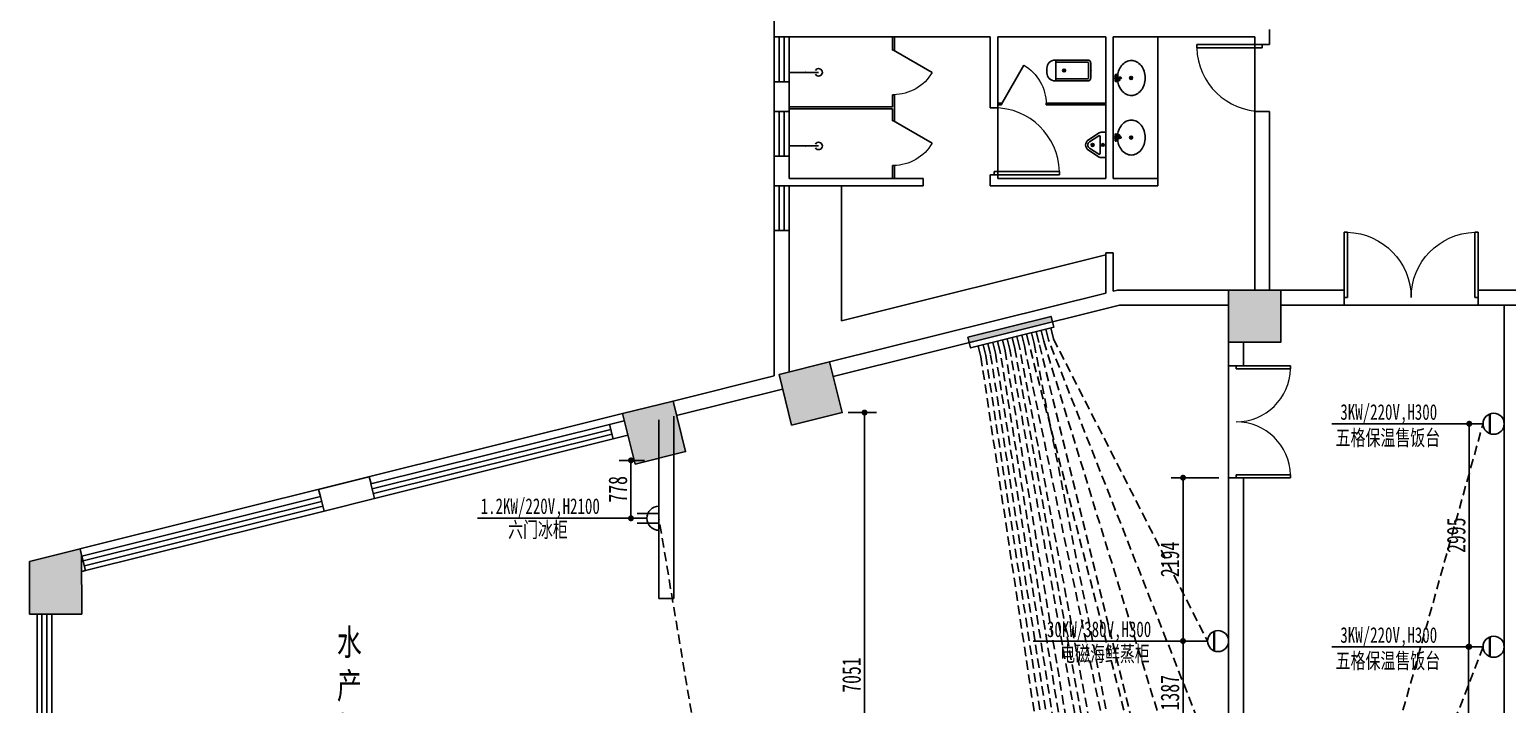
# Model space of a CAD drawing. Header units: inches. Extents: x -584 to 1446124, y -108140 to 99637.
# Drawn here: x 1323134 to 1342978, y 39516 to 48579 of the extents above; entities that cross this region are included whole.
import ezdxf

# ---------------------------------------------------------------- set-up
doc = ezdxf.new("R2010")
doc.units = ezdxf.units.IN
doc.header["$MEASUREMENT"] = 0
doc.linetypes.add('HIDDEN', pattern=[0.375, 0.25, -0.125])
for name, color, linetype in [('COLUMN', 6, 'Continuous'), ('LATRINE', 6, 'Continuous'), ('LVTRY', 6, 'Continuous'), ('PUB_HATCH', 8, 'Continuous'), ('WALL', 7, 'Continuous'), ('WINDOW', 3, 'Continuous'), ('供排水', 4, 'Continuous'), ('电位', 1, 'Continuous')]:
    doc.layers.add(name, color=color, linetype=linetype)
doc.styles.get("Standard").update_dxf_attribs({"font": '', "width": 0.7, "height": 250})
doc.styles.add('STYLE4', font='', dxfattribs={"width": 0.7, "height": 180})
doc.styles.get('Standard').set_extended_font_data('NSimSun')
doc.styles.get('STYLE4').set_extended_font_data('NSimSun')
doc.dimstyles.new('电路', dxfattribs={"dimscale": 80, "dimtxt": 2.5, "dimasz": 1, "dimexe": 2, "dimexo": 1, "dimtad": 1, "dimdec": 0, "dimtxsty": 'Standard', "dimblk": 'DOT', "dimcen": 1, "dimclrd": 6, "dimclre": 6, "dimclrt": 6, "dimadec": 0, "dimazin": 0, "dimtfac": 1, "dimtdec": 0, "dimtmove": 0, "dimatfit": 3, "dimfxl": 0, "dimarcsym": 0})

# ---------------------------------------------------------------- blocks, each defined once
blk = doc.blocks.new('$DorLib2D$00000002')
for p, q in [((-0.5, 0), (-0.5, 0.4875)), ((-0.475, 0.4875), (-0.5, 0.4875)), ((-0.475, 0), (-0.475, 0.4875)), ((0.475, 0), (0.475, 0.4875)), ((0.475, 0.4875), (0.5, 0.4875)), ((0.5, 0), (0.5, 0.4875)), ((-0.5, 0), (-0.475, 0)), ((0.5, 0), (0.475, 0))]:
    blk.add_line(p, q)
at = {"lineweight": 13}
for centre, start, end in [((-0.4875, 0), 0, 88.53072), ((0.4875, 0), 91.46928, 180)]:
    blk.add_arc(centre, 0.4875, start, end, dxfattribs=at)
blk = doc.blocks.new('_FZH')
at = {"layer": 'WALL'}
blk.add_lwpolyline([(-0.5, -0.5), (0.5, -0.5), (0.5, 0.5), (-0.5, 0.5)], close=True, dxfattribs=at)
blk.add_solid([(-0.5, -0.5), (0.5, -0.5), (-0.5, 0.5), (0.5, 0.5)], dxfattribs=at)
blk = doc.blocks.new('$lvtry$00000221')
at = {"color": 0}
for p, q in [((-124, -91, 0), (-43, -216, 0)), ((-116, -76, 0), (116, -76, 0)), ((43, -216, 0), (124, -91, 0))]:
    blk.add_line(p, q, dxfattribs=at)
at = {"color": 0, "elevation": 0}
blk.add_lwpolyline([(69, -231, -0.57735), (-69, -231), (-162, -88, -0.145378), (-170, -61), (-170, 0), (170, 0), (170, -61, -0.145378), (162, -88)], format="xyb", close=True, dxfattribs=at)
at = {"color": 0}
for centre, radius in [((0, -177, 0), 20), ((0, -38, 0), 17.7)]:
    blk.add_circle(centre, radius, dxfattribs=at)
for centre, radius, start, end in [((-116, -86, 0), 10, 90, 213.0863), ((116, -86, 0), 10, 326.9137, 90), ((0, -191, 0), 50, 210, 330)]:
    blk.add_arc(centre, radius, start, end, dxfattribs=at)
for p in [(0, -38, 0), (0, -177, 0)]:
    blk.add_point(p, dxfattribs=at)
blk = doc.blocks.new('$DorLib2D$00000001')
for p, q in [((0.45, 0.975), (0.5, 0.975)), ((0.45, 0), (0.45, 0.975)), ((0.5, 0), (0.5, 0.975)), ((0.5, 0), (0.45, 0))]:
    blk.add_line(p, q)
at = {"lineweight": 13}
blk.add_arc((0.475, 0), 0.975, 91.4693, 180, dxfattribs=at)
blk = doc.blocks.new('$lvtry$00000168')
at = {"color": 0}
blk.add_line((0, 0), (0, -395), dxfattribs=at)
blk.add_arc((0, -395), 50, 121.0332, 58.9668, dxfattribs=at)
for p in [(0, 0), (0, -223)]:
    blk.add_point(p, dxfattribs=at)
blk = doc.blocks.new('$lvtry$00000200')
at = {"color": 0}
for p, q in [((-110, -40, 0), (-110, -470, 0)), ((100, -30, 0), (-100, -30, 0)), ((110, -470, 0), (110, -40, 0))]:
    blk.add_line(p, q, dxfattribs=at)
at = {"color": 0, "elevation": 0}
blk.add_lwpolyline([(100, 0), (-100, 0, 0.414214), (-140, -40), (-140, -480, 0.414214), (-30, -590), (30, -590, 0.414214), (140, -480), (140, -40, 0.414214)], format="xyb", close=True, dxfattribs=at)
blk.add_lwpolyline([(140, -470), (-140, -470)], dxfattribs=at)
at = {"color": 0}
blk.add_circle((0, -359, 0), 20, dxfattribs=at)
for centre, start, end in [((-100, -40, 0), 90, 180), ((100, -40, 0), 0, 90)]:
    blk.add_arc(centre, 10, start, end, dxfattribs=at)
for p in [(0, 0), (0, -359, 0)]:
    blk.add_point(p, dxfattribs=at)
blk = doc.blocks.new('$TCHSYS$APDOOR2D')
blk.add_line((0.5, 0), (0, 0.866))
at = {"lineweight": 13}
blk.add_arc((0.5, 0), 1, 120, 180, dxfattribs=at)
blk = doc.blocks.new('$lvtry$00000194')
at = {"color": 0}
for p, q in [((-17, -27), (-17, -17)), ((17, -27), (17, -17))]:
    blk.add_line(p, q, dxfattribs=at)
blk.add_lwpolyline([(14, -39, -0.067374), (92, -53, -0.088152), (166, -93, -0.105269), (218, -155, -0.121685), (235, -224, -0.121685), (218, -292, -0.105269), (166, -355, -0.088152), (92, -394, -0.078966), (0, -409, -0.078966), (-92, -394, -0.088152), (-166, -355, -0.105269), (-218, -292, -0.121685), (-235, -224, -0.121685), (-218, -155, -0.105269), (-166, -93, -0.088152), (-92, -53, -0.059935), (-23, -40, -0.059935)], format="xyb", dxfattribs=at)
for centre, radius in [((0, -27), 16.7), ((0, -221), 20), ((0, -221), 15)]:
    blk.add_circle(centre, radius, dxfattribs=at)
for centre, radius, start, end in [((0, -17), 16.7, 0, 180), ((-40, -17), 10.1, 106.6096, 258.1648), ((-64, 250), 259, 274.7069, 282.3732), ((-75, -197), 173, 71.36, 79.1873), ((-29, -63), 6.77, 155.344, 308.3224), ((-171, 35), 166, 324.8411, 338.1337), ((-171, 35), 170, 324.8411, 331.3523), ((-29, -63), 3.37, 155.344, 308.3224), ((100, -178), 170, 132.3141, 138.8253), ((100, -178), 166, 125.5327, 138.8253), ((-12, -42), 10.6, 201.8924, 261.774), ((-381, -99), 372, 2.3982, 6.7627), ((0, -80), 9.9, 201.7837, 338.2163), ((64, 250), 259, 257.6268, 265.2931), ((381, -99), 372, 170.1008, 177.6018), ((75, -197), 173, 100.8127, 110.4191), ((40, -17), 10.1, 281.8352, 73.3904)]:
    blk.add_arc(centre, radius, start, end, dxfattribs=at)
for p in [(0, -27), (0, -221)]:
    blk.add_point(p, dxfattribs=at)
blk = doc.blocks.new('$TCHSYS$WIN2D')
for p, q in [((-0.5, 0.5), (0.5, 0.5)), ((-0.5, 0.5), (-0.5, -0.5)), ((0.5, 0.5), (0.5, -0.5)), ((0.5, 0.1667), (-0.5, 0.1667)), ((0.5, -0.1667), (-0.5, -0.1667)), ((-0.5, -0.5), (0.5, -0.5))]:
    blk.add_line(p, q)
blk = doc.blocks.new('A$C383973DD')
at = {"layer": '电位'}
for p, q in [((0, 0), (0, 503)), ((292, 316), (0, 316)), ((292, 187), (0, 187))]:
    blk.add_line(p, q, dxfattribs=at)
blk.add_arc((0, 252), 161, 270, 90, dxfattribs=at)
blk = doc.blocks.new('A$C7F97516A')
at = {"layer": '电位', "color": 4, "xscale": -1}
blk.add_blockref('A$C383973DD', (292, 0), dxfattribs=at)
blk = doc.blocks.new('A$C624B2101')
at = {"rotation": 180}
blk.add_blockref('A$C7F97516A', (292, 503), dxfattribs=at)
blk = doc.blocks.new('A$C76033D9E')
at = {"layer": '电位', "rotation": 180}
blk.add_blockref('A$C624B2101', (292, 503), dxfattribs=at)
blk = doc.blocks.new('A$C748C3124')
at = {"layer": '电位', "rotation": 90}
blk.add_blockref('A$C76033D9E', (503, 0), dxfattribs=at)
blk = doc.blocks.new('A$C42B0259F')
at = {"layer": '电位', "ltscale": 5, "xscale": -1, "rotation": 180}
blk.add_blockref('A$C748C3124', (0, 292), dxfattribs=at)
blk = doc.blocks.new('A$C46FF7360')
at = {"layer": '供排水', "color": 1, "rotation": 270}
blk.add_blockref('A$C42B0259F', (0, 503), dxfattribs=at)
blk = doc.blocks.new('A$C2916719F')
at = {"layer": '电位', "linetype": 'ByBlock', "rotation": 180}
blk.add_blockref('A$C46FF7360', (292, 503), dxfattribs=at)
blk = doc.blocks.new('A$C03132E9D')
at = {"layer": '电位', "linetype": 'ByBlock', "rotation": 270}
blk.add_blockref('A$C2916719F', (0, 292), dxfattribs=at)
blk = doc.blocks.new('A$C6B0667CD')
at = {"layer": '电位', "rotation": 89.99999999999999}
blk.add_blockref('A$C03132E9D', (292, 0), dxfattribs=at)
blk = doc.blocks.new('A$C1DA46B52')
at = {"layer": '电位', "xscale": -1, "rotation": 180}
blk.add_blockref('A$C6B0667CD', (0, 503), dxfattribs=at)
blk = doc.blocks.new('A$C30686D04')
at = {"layer": 'WALL', "color": 5, "rotation": 90}
blk.add_blockref('A$C1DA46B52', (503, 0), dxfattribs=at)
blk = doc.blocks.new('A$C10C2449B')
at = {"layer": 'WALL', "color": 5, "rotation": 90}
blk.add_blockref('A$C30686D04', (292, 0), dxfattribs=at)
blk = doc.blocks.new('A$C50093F6F')
at = {"layer": '电位', "rotation": 270}
blk.add_blockref('A$C10C2449B', (0, 292), dxfattribs=at)
blk = doc.blocks.new('A$C5F826928')
at = {"layer": '电位', "rotation": 270}
blk.add_blockref('A$C50093F6F', (0, 503), dxfattribs=at)
blk = doc.blocks.new('_DOT')
at = {"color": 0, "linetype": 'ByBlock'}
blk.add_line((-0.5, 0), (-1, 0), dxfattribs=at)
at = {"color": 0, "linetype": 'ByBlock', "const_width": 0.5}
blk.add_lwpolyline([(-0.25, 0, 1), (0.25, 0, 1)], format="xyb", close=True, dxfattribs=at)
blk = doc.blocks.new('*D559')
at = {"layer": 'Defpoints', "color": 0, "transparency": 16777216}
for p in [(1334046, 43436), (1334346, 36385), (1334449, 36385)]:
    blk.add_point(p, dxfattribs=at)
at = {"layer": '电位', "color": 6, "lineweight": -2, "transparency": 16777216}
for p, q in [((1334126, 43436), (1334506, 43436)), ((1334346, 43356), (1334346, 36465)), ((1334369, 36385), (1334186, 36385))]:
    blk.add_line(p, q, dxfattribs=at)
at = {"layer": '电位', "color": 6, "lineweight": -2, "transparency": 16777216, "xscale": 80, "yscale": 80, "zscale": 80}
for p, rotation in [((1334346, 43436), 90), ((1334346, 36385), 270)]:
    blk.add_blockref('_DOT', p, dxfattribs=dict(at, rotation=rotation))
at = {"layer": '电位', "color": 6, "transparency": 16777216, "insert": (1334171, 39911), "char_height": 250, "attachment_point": 5, "rotation": 90}
blk.add_mtext('7051', dxfattribs=at)
blk = doc.blocks.new('*D569')
at = {"layer": 'Defpoints', "color": 0, "transparency": 16777216}
for p in [(1331209, 42794), (1331470, 42794), (1331423, 42016)]:
    blk.add_point(p, dxfattribs=at)
at = {"layer": '电位', "color": 6, "lineweight": -2, "transparency": 16777216}
for p, q in [((1331390, 42794), (1331049, 42794)), ((1331209, 42096), (1331209, 42714)), ((1331343, 42016), (1331049, 42016))]:
    blk.add_line(p, q, dxfattribs=at)
at = {"layer": '电位', "color": 6, "lineweight": -2, "transparency": 16777216, "xscale": 80, "yscale": 80, "zscale": 80}
for p, rotation in [((1331209, 42794), 90), ((1331209, 42016), 270)]:
    blk.add_blockref('_DOT', p, dxfattribs=dict(at, rotation=rotation))
at = {"layer": '电位', "color": 6, "transparency": 16777216, "insert": (1331034, 42405), "char_height": 250, "attachment_point": 5, "rotation": 90}
blk.add_mtext('778', dxfattribs=at)
blk = doc.blocks.new('A$C3BCC7316')
at = {"layer": '电位'}
for p, q in [((104, 226), (399, 226)), ((99, 215), (404, 215)), ((0, 0), (503, 0))]:
    blk.add_line(p, q, dxfattribs=at)
blk.add_circle((252, 161), 161, dxfattribs=at)
blk = doc.blocks.new('*D570')
at = {"layer": 'Defpoints', "color": 0, "transparency": 16777216}
for p in [(1339234, 42561), (1338622, 40368), (1338950, 40368)]:
    blk.add_point(p, dxfattribs=at)
at = {"layer": '电位', "color": 6, "lineweight": -2, "transparency": 16777216}
for p, q in [((1339102, 42561), (1338462, 42561)), ((1338622, 42481), (1338622, 40448)), ((1338870, 40368), (1338462, 40368))]:
    blk.add_line(p, q, dxfattribs=at)
at = {"layer": '电位', "color": 6, "lineweight": -2, "transparency": 16777216, "xscale": 80, "yscale": 80, "zscale": 80}
for p, rotation in [((1338622, 42561), 90), ((1338622, 40368), 270)]:
    blk.add_blockref('_DOT', p, dxfattribs=dict(at, rotation=rotation))
at = {"layer": '电位', "color": 6, "transparency": 16777216, "insert": (1338447, 41464), "char_height": 250, "attachment_point": 5, "rotation": 90}
blk.add_mtext('2194', dxfattribs=at)
blk = doc.blocks.new('*D571')
at = {"layer": 'Defpoints', "color": 0, "transparency": 16777216}
for p in [(1338950, 40368), (1338622, 38980), (1338951, 38980)]:
    blk.add_point(p, dxfattribs=at)
at = {"layer": '电位', "color": 6, "lineweight": -2, "transparency": 16777216}
for p, q in [((1338870, 40368), (1338462, 40368)), ((1338622, 40288), (1338622, 39060)), ((1338871, 38980), (1338462, 38980))]:
    blk.add_line(p, q, dxfattribs=at)
at = {"layer": '电位', "color": 6, "lineweight": -2, "transparency": 16777216, "xscale": 80, "yscale": 80, "zscale": 80}
for p, rotation in [((1338622, 40368), 90), ((1338622, 38980), 270)]:
    blk.add_blockref('_DOT', p, dxfattribs=dict(at, rotation=rotation))
at = {"layer": '电位', "color": 6, "transparency": 16777216, "insert": (1338447, 39674), "char_height": 250, "attachment_point": 5, "rotation": 90}
blk.add_mtext('1387', dxfattribs=at)
blk = doc.blocks.new('*D586')
at = {"layer": 'Defpoints', "color": 0, "transparency": 16777216}
for p in [(1342455, 40291), (1342650, 40291), (1342650, 37297)]:
    blk.add_point(p, dxfattribs=at)
at = {"layer": '电位', "color": 6, "lineweight": -2, "transparency": 16777216}
for p, q in [((1342570, 40291), (1342295, 40291)), ((1342455, 37377), (1342455, 40211)), ((1342570, 37297), (1342295, 37297))]:
    blk.add_line(p, q, dxfattribs=at)
at = {"layer": '电位', "color": 6, "lineweight": -2, "transparency": 16777216, "xscale": 80, "yscale": 80, "zscale": 80}
for p, rotation in [((1342455, 40291), 90), ((1342455, 37297), 270)]:
    blk.add_blockref('_DOT', p, dxfattribs=dict(at, rotation=rotation))
at = {"layer": '电位', "color": 6, "transparency": 16777216, "insert": (1342280, 38794), "char_height": 250, "attachment_point": 5, "rotation": 90}
blk.add_mtext('2995', dxfattribs=at)
blk = doc.blocks.new('*D587')
at = {"layer": 'Defpoints', "color": 0, "transparency": 16777216}
for p in [(1342465, 43286), (1342650, 43286), (1342650, 40291)]:
    blk.add_point(p, dxfattribs=at)
at = {"layer": '电位', "color": 6, "lineweight": -2, "transparency": 16777216}
for p, q in [((1342570, 43286), (1342305, 43286)), ((1342465, 40371), (1342465, 43206)), ((1342570, 40291), (1342305, 40291))]:
    blk.add_line(p, q, dxfattribs=at)
at = {"layer": '电位', "color": 6, "lineweight": -2, "transparency": 16777216, "xscale": 80, "yscale": 80, "zscale": 80}
for p, rotation in [((1342465, 43286), 90), ((1342465, 40291), 270)]:
    blk.add_blockref('_DOT', p, dxfattribs=dict(at, rotation=rotation))
at = {"layer": '电位', "color": 6, "transparency": 16777216, "insert": (1342290, 41789), "char_height": 250, "attachment_point": 5, "rotation": 90}
blk.add_mtext('2995', dxfattribs=at)

msp = doc.modelspace()

# ---------------------------------------------------------------- hatches: boundary and pattern name
at = {"layer": 'PUB_HATCH'}
msp.add_hatch(color=256, dxfattribs=at).paths.add_polyline_path([(1323134.2, 40729.5), (1323834.2, 40729.5), (1323833.8, 41521.6), (1323814.3, 41606.5), (1323134.2, 41436.9)])
at = {"layer": '电位'}
msp.add_hatch(color=1, dxfattribs=at).paths.add_polyline_path([(1336869.2, 44655.3), (1336851.2, 44727.4), (1335732.6, 44448.5), (1335750.4, 44377.3)])

# ---------------------------------------------------------------- linework, layer by layer
msp.add_line((1323811.4, 41605.7), (1331094.5, 43421.6))
at = {"layer": 'COLUMN'}
for p, q in [((1327694.6, 42573.9), (1327015.4, 42404.6)), ((1327718.8, 42476.9), (1327694.6, 42573.9)), ((1327015.4, 42404.6), (1327039.6, 42307.5)), ((1327087.9, 42113.5), (1327767.1, 42282.8)), ((1323814.3, 41606.5), (1323134.2, 41436.9)), ((1323833.8, 41521.6), (1323814.3, 41606.5)), ((1323834.2, 40729.5), (1323833.8, 41521.6)), ((1323134.2, 41436.9), (1323134.2, 40729.5)), ((1323134.2, 40729.5), (1323834.2, 40729.5))]:
    msp.add_line(p, q, dxfattribs=at)
at = {"layer": 'LATRINE'}
for p, q in [((1334721.7, 48479.5), (1334721.7, 48304.5)), ((1334746.7, 48479.5), (1334721.7, 48479.5)), ((1334746.7, 48304.5), (1334746.7, 48479.5)), ((1334721.7, 48304.5), (1334746.7, 48304.5)), ((1334746.7, 47704.5), (1334721.7, 47704.5)), ((1334721.7, 47704.5), (1334721.7, 47542)), ((1334746.7, 47529.5), (1334746.7, 47704.5)), ((1333334.2, 47542), (1334721.7, 47542)), ((1333334.2, 47517), (1334721.7, 47517)), ((1334721.7, 47517), (1334721.7, 47354.5)), ((1334746.7, 47354.5), (1334746.7, 47529.5)), ((1336184.2, 47592), (1336134.2, 47592)), ((1336134.2, 47567), (1336184.2, 47567)), ((1336184.2, 47567), (1336184.2, 47592)), ((1337584.2, 47592), (1336784.2, 47592)), ((1336784.2, 47592), (1336784.2, 47567)), ((1336784.2, 47567), (1337584.2, 47567)), ((1334721.7, 47354.5), (1334746.7, 47354.5)), ((1334746.7, 46754.5), (1334721.7, 46754.5)), ((1334721.7, 46754.5), (1334721.7, 46579.5)), ((1334746.7, 46579.5), (1334746.7, 46754.5))]:
    msp.add_line(p, q, dxfattribs=at)
at = {"layer": 'LVTRY'}
for p, q in [((1334034.2, 46479.5), (1334034.2, 44669.9)), ((1334034.2, 44669.9), (1337584.2, 45555))]:
    msp.add_line(p, q, dxfattribs=at)
msp.add_lwpolyline([(1337684.2, 48479.5), (1337684.2, 46579.5), (1338284.2, 46579.5), (1338284.2, 48479.5)], close=True, dxfattribs=at)
at = {"layer": 'WALL'}
for p, q in [((1333134.2, 48879.5), (1333134.2, 48579.5)), ((1333134.2, 48579.5), (1333134.2, 48479.5)), ((1333134.2, 48479.5), (1333334.2, 48479.5)), ((1333334.2, 48479.5), (1334634.2, 48479.5)), ((1334634.2, 48479.5), (1336034.2, 48479.5)), ((1336034.2, 48479.5), (1336034.2, 47579.5)), ((1336134.2, 48479.5), (1336134.2, 47579.5)), ((1336134.2, 48479.5), (1337084.2, 48479.5)), ((1337084.2, 48479.5), (1337584.2, 48479.5)), ((1337584.2, 48479.5), (1337584.2, 47579.5)), ((1337684.2, 48479.5), (1339584.2, 48479.5)), ((1337684.2, 48479.5), (1337684.2, 47579.5)), ((1339584.2, 48479.5), (1339584.2, 48379.5)), ((1339784.2, 48379.5), (1339784.2, 48579.5)), ((1339584.2, 48379.5), (1339784.2, 48379.5)), ((1333334.2, 47879.5), (1333134.2, 47879.5)), ((1333134.2, 47879.5), (1333134.2, 47529.5)), ((1333334.2, 47529.5), (1333334.2, 47879.5)), ((1333134.2, 47529.5), (1333134.2, 47479.5)), ((1333134.2, 47479.5), (1333334.2, 47479.5)), ((1333334.2, 47479.5), (1333334.2, 47529.5)), ((1336034.2, 47579.5), (1336034.2, 47529.5)), ((1336034.2, 47529.5), (1336134.2, 47529.5)), ((1336134.2, 47529.5), (1336134.2, 47579.5)), ((1337584.2, 47579.5), (1337584.2, 46579.5)), ((1337684.2, 47579.5), (1337684.2, 46579.5)), ((1339784.2, 47479.5), (1339584.2, 47479.5)), ((1339584.2, 47479.5), (1339584.2, 45079.5)), ((1339784.2, 45079.5), (1339784.2, 47479.5)), ((1333334.2, 46879.5), (1333134.2, 46879.5)), ((1333134.2, 46879.5), (1333134.2, 46579.5)), ((1333334.2, 46579.5), (1333334.2, 46879.5)), ((1333134.2, 46579.5), (1333134.2, 46479.5)), ((1333134.2, 46479.5), (1333334.2, 46479.5)), ((1333334.2, 46579.5), (1334734.2, 46579.5)), ((1333334.2, 46479.5), (1334734.2, 46479.5)), ((1334734.2, 46579.5), (1335134.2, 46579.5)), ((1334734.2, 46479.5), (1335134.2, 46479.5)), ((1335134.2, 46579.5), (1335134.2, 46479.5)), ((1336134.2, 46629.5), (1336034.2, 46629.5)), ((1336034.2, 46629.5), (1336034.2, 46479.5)), ((1336034.2, 46479.5), (1337584.2, 46479.5)), ((1336134.2, 46579.5), (1336134.2, 46629.5)), ((1336134.2, 46579.5), (1337584.2, 46579.5)), ((1337584.2, 46479.5), (1338284.2, 46479.5)), ((1337684.2, 46579.5), (1338284.2, 46579.5)), ((1338284.2, 46579.5), (1338284.2, 46479.5)), ((1333334.2, 45879.5), (1333134.2, 45879.5)), ((1333134.2, 45879.5), (1333134.2, 43930.2)), ((1333334.2, 43980), (1333334.2, 45879.5)), ((1337584.2, 45579.5), (1337584.2, 45039.7)), ((1337684.2, 45579.5), (1337584.2, 45579.5)), ((1337684.2, 45579.5), (1337684.2, 45064.6)), ((1337743.9, 45079.5), (1337684.2, 45064.6)), ((1337743.9, 45079.5), (1339234.2, 45079.5)), ((1340784.2, 45079.5), (1339934.2, 45079.5)), ((1340784.2, 44879.5), (1340784.2, 45079.5)), ((1343334.2, 45079.5), (1342584.2, 45079.5)), ((1342584.2, 45079.5), (1342584.2, 44879.5)), ((1337584.2, 45039.7), (1333876.8, 44115.3)), ((1337768.5, 44879.5), (1337608.4, 44839.6)), ((1337768.5, 44879.5), (1339234.2, 44879.5)), ((1339934.2, 44879.5), (1340784.2, 44879.5)), ((1342584.2, 44879.5), (1343434.2, 44879.5)), ((1337608.4, 44839.6), (1333925.1, 43921.2)), ((1339234.2, 44379.5), (1339234.2, 44061.5)), ((1339434.2, 44061.5), (1339434.2, 44379.5)), ((1339234.2, 44061.5), (1339434.2, 44061.5)), ((1333134.2, 43930.2), (1331773.7, 43591)), ((1333245.9, 43751.9), (1331822.1, 43396.9)), ((1331118.7, 43324.6), (1330920.7, 43275.2)), ((1330920.7, 43275.2), (1330969.1, 43081.2)), ((1331584.2, 43337.6), (1331584.2, 40939.8)), ((1331784.2, 43387.4), (1331784.2, 40939.8)), ((1330969.1, 43081.2), (1331167.1, 43130.5)), ((1339434.2, 42561.5), (1339234.2, 42561.5)), ((1339234.2, 42561.5), (1339234.2, 37129.5)), ((1339434.2, 37129.5), (1339434.2, 42561.5)), ((1323837.6, 41509.2), (1323833.8, 41508.2)), ((1323886, 41315.1), (1323837.6, 41509.2)), ((1323833.9, 41302.1), (1323886, 41315.1)), ((1331584.2, 40939.8), (1331784.2, 40939.8))]:
    msp.add_line(p, q, dxfattribs=at)
at = {"layer": 'WALL', "color": 3}
msp.add_line((1342934.2, 24102.3), (1342934.2, 44879.5), dxfattribs=at)
at = {"layer": 'WINDOW'}
for p, q in [((1339584.2, 47479.5), (1339584.2, 48379.5)), ((1336134.2, 47529.5), (1336134.2, 46629.5)), ((1340784.2, 44879.5), (1342584.2, 44879.5)), ((1339234.2, 42561.5), (1339234.2, 44061.5))]:
    msp.add_line(p, q, dxfattribs=at)
at = {"layer": '电位'}
for p, q in [((1335847.4, 44401.4), (1336869.2, 44655.3)), ((1336390.6, 44459.3), (1336426.9, 44313.8)), ((1336455.5, 44475.5), (1336491.8, 44330)), ((1336520.4, 44491.7), (1336556.7, 44346.2)), ((1336585.3, 44507.9), (1336621.6, 44362.3)), ((1336650.2, 44524.1), (1336686.5, 44378.5)), ((1336715.1, 44540.2), (1336751.4, 44394.7)), ((1336780, 44556.4), (1336816.2, 44410.9)), ((1336844.9, 44572.6), (1336881.1, 44427.1)), ((1335871.4, 44329.9), (1335907.7, 44184.4)), ((1335936.3, 44346.1), (1335972.6, 44200.5)), ((1336001.2, 44362.3), (1336037.5, 44216.7)), ((1336066.1, 44378.4), (1336102.4, 44232.9)), ((1336131, 44394.6), (1336167.3, 44249.1)), ((1336195.9, 44410.8), (1336232.2, 44265.3)), ((1336260.8, 44427), (1336297.1, 44281.4)), ((1336325.7, 44443.2), (1336362, 44297.6))]:
    msp.add_line(p, q, dxfattribs=at)
at = {"layer": '电位', "color": 1}
msp.add_line((1335847.6, 44400.6), (1335750.6, 44376.4), dxfattribs=at)
at = {"layer": '电位', "linetype": 'HIDDEN', "ltscale": 500}
for p, q in [((1336232.2, 44265.3), (1338917, 28046.9)), ((1338973.4, 29238.4), (1336297.1, 44281.4)), ((1336362, 44297.6), (1338950.2, 30038.7)), ((1338983.4, 30637.7), (1336426.9, 44313.8)), ((1336491.8, 44330), (1338958.1, 32495.6)), ((1338958.5, 35085.7), (1336556.7, 44346.2)), ((1336621.6, 44362.3), (1338958.1, 32495.6)), ((1338962.2, 35118), (1336686.5, 44378.5)), ((1336751.4, 44394.7), (1338950.5, 37230.4)), ((1338950.5, 38980.4), (1336816.2, 44410.9)), ((1336881.1, 44427.1), (1338950.2, 40367.5)), ((1335907.7, 44184.4), (1338983.4, 23677.5)), ((1335972.6, 44200.5), (1338983.4, 24469.9)), ((1338983.4, 25184.2), (1336037.5, 44216.7)), ((1336102.4, 44232.9), (1338983.4, 25976.6)), ((1338950.2, 27011.8), (1336167.3, 44249.1)), ((1339658.5, 32575), (1342650.2, 43286)), ((1332517.8, 36447.3), (1331584.2, 42012.2)), ((1342650.2, 40291.2), (1339658.5, 32508.1))]:
    msp.add_line(p, q, dxfattribs=at)
at = {"layer": '电位', "color": 4}
for p, q in [((1340620.6, 43286), (1342650.2, 43286)), ((1329148.4, 42016.1), (1331422.8, 42016.1)), ((1338950.2, 40367.5), (1336609.4, 40367.8)), ((1340620.6, 40291.2), (1342650.2, 40291.2))]:
    msp.add_line(p, q, dxfattribs=at)
at = {"layer": '电位'}
msp.add_lwpolyline([(1335732.6, 44448.5), (1335768.6, 44304.2), (1336887.2, 44583.2), (1336851.2, 44727.4)], close=True, dxfattribs=at)

# ---------------------------------------------------------------- block references
at = {"layer": 'COLUMN', "xscale": 700, "yscale": 700, "zscale": 700}
msp.add_blockref('_FZH', (1339584.2, 44729.5), dxfattribs=at)
at = {"layer": 'COLUMN', "yscale": 699.9999999998836, "zscale": 699.9999999998895}
for p, xscale, rotation in [((1333621.8, 43691), 699.9999999996636, 14.00000000002986), ((1331518.8, 43166.7), 699.9999999998895, 14.00000000002525)]:
    msp.add_blockref('_FZH', p, dxfattribs=dict(at, xscale=xscale, rotation=rotation))
at = {"layer": 'LATRINE', "xscale": 600, "yscale": -600, "zscale": 25, "rotation": 90}
for p in [(1334734.2, 48004.5), (1334734.2, 47054.5)]:
    msp.add_blockref('$TCHSYS$APDOOR2D', p, dxfattribs=at)
at = {"layer": 'LATRINE', "xscale": -600, "yscale": 600, "zscale": 25}
msp.add_blockref('$TCHSYS$APDOOR2D', (1336484.2, 47579.5), dxfattribs=at)
at = {"layer": 'LVTRY', "rotation": 90}
for name, p in [('$lvtry$00000168', (1333334.2, 48004.5)), ('$lvtry$00000194', (1337704.2, 47929.5)), ('$lvtry$00000168', (1333334.2, 47016.7))]:
    msp.add_blockref(name, p, dxfattribs=at)
at = {"layer": 'LVTRY', "yscale": -1}
for name, p, rotation in [('$lvtry$00000200', (1337384.2, 48029.5), 90), ('$lvtry$00000194', (1337704.2, 47129.5), 270), ('$lvtry$00000221', (1337584.2, 47029.5), 90)]:
    msp.add_blockref(name, p, dxfattribs=dict(at, rotation=rotation))
at = {"layer": 'WINDOW'}
for name, p, xscale, yscale, zscale, rotation in [('$TCHSYS$WIN2D', (1333234.2, 48179.5), -600, -200, -600, 90), ('$DorLib2D$00000001', (1339684.2, 47929.5), 900, 900, 900, 90), ('$TCHSYS$WIN2D', (1333234.2, 47179.5), -600, -200, -600, 90), ('$DorLib2D$00000001', (1336084.2, 47079.5), 900, 900, 900, 270), ('$TCHSYS$WIN2D', (1333234.2, 46179.5), -600, 200, -600, 90), ('$DorLib2D$00000002', (1339334.2, 43311.5), -1500, -1500, -1500, 89.99999999966202), ('$TCHSYS$WIN2D', (1329343.9, 42779), 3299.999999999946, 200, 3300, 193.9999999999981), ('$TCHSYS$WIN2D', (1325462.8, 41811.3), 3299.999999999989, 200, 3300, 194.0000000000011), ('$TCHSYS$WIN2D', (1323334.2, 38929.5), 3600, -200, 3600, 90)]:
    msp.add_blockref(name, p, dxfattribs=dict(at, xscale=xscale, yscale=yscale, zscale=zscale, rotation=rotation))
at = {"layer": 'WINDOW', "xscale": -1800, "yscale": 1800, "zscale": -1800}
msp.add_blockref('$DorLib2D$00000002', (1341684.2, 44979.5), dxfattribs=at)
at = {"layer": '电位', "xscale": -0.8800000001210719, "yscale": 0.8800000000046566, "zscale": 0.88, "rotation": 90}
for p in [(1342934.2, 43507.3), (1339234.2, 40588.8), (1342934.2, 40512.6)]:
    msp.add_blockref('A$C3BCC7316', p, dxfattribs=at)
at = {"layer": '电位'}
msp.add_blockref('A$C5F826928', (1331292.4, 41764.5), dxfattribs=at)

# ---------------------------------------------------------------- texts
at = {"layer": 'WALL', "insert": (1327260.8, 40527.3), "char_height": 350, "width": 350, "attachment_point": 1}
msp.add_mtext('{\\C0;水产加工二}', dxfattribs=at)
at = {"layer": '电位', "color": 4, "style": 'STYLE4', "width": 0.7}
for s, rotation, p in [('3KW/220V,H300', 359.98979, (1340733.9, 43339)), ('五格保温售饭台', 359.98979, (1340671, 42993.9)), ('1.2KW/220V,H2100', 0.01021, (1329191.5, 42074.6)), ('六门冰柜', 0.01021, (1329559.8, 41758.8)), ('30KW/380V,H300', 0.01021, (1336794.8, 40421.5)), ('3KW/220V,H300', 359.98979, (1340733.9, 40344.3)), ('电磁海鲜蒸柜', 359.98979, (1336972.5, 40092.9)), ('五格保温售饭台', 359.98979, (1340671, 39999.1))]:
    msp.add_text(s, height=210, rotation=rotation, dxfattribs=at).set_placement(p)

# ---------------------------------------------------------------- dimensions: what is measured, and where the dimension line sits
at = {"layer": '电位', "color": 1}
for base, p1, p2, override, picture, middle in [((1334346.5, 36385.1), (1334046.1, 43436.1), (1334449.3, 36385.1), {"dimfxl": 6, "dimfxlon": 1}, '*D559', (1334171.5, 39910.6)), ((1342464.6, 43286), (1342650.2, 40291.2), (1342650.2, 43286), {"dimfxl": 6, "dimfxlon": 1}, '*D587', (1342289.6, 41788.6)), ((1331208.7, 42793.8), (1331422.8, 42016.1), (1331469.8, 42793.8), {"dimfxl": 6, "dimfxlon": 1}, '*D569', (1331033.7, 42404.9)), ((1338621.6, 40367.5), (1339234.2, 42561.5), (1338950.2, 40367.5), {"dimfxl": 6, "dimfxlon": 1}, '*D570', (1338446.6, 41464.5)), ((1338621.6, 38980.4), (1338950.2, 40367.5), (1338950.5, 38980.4), {"dimtmove": 1, "dimfxl": 6, "dimfxlon": 1}, '*D571', (1338446.6, 39673.9)), ((1342455.2, 40291.2), (1342650.2, 37296.5), (1342650.2, 40291.2), {"dimtmove": 1, "dimfxl": 6, "dimfxlon": 1}, '*D586', (1342280.2, 38793.9))]:
    dim = msp.add_linear_dim(base=base, p1=p1, p2=p2, angle=90, dimstyle='电路', override=override, dxfattribs=at)
    dim.commit()
    dim.dimension.update_dxf_attribs({"geometry": picture, "text_midpoint": middle})

doc.saveas('drawing.dxf')
